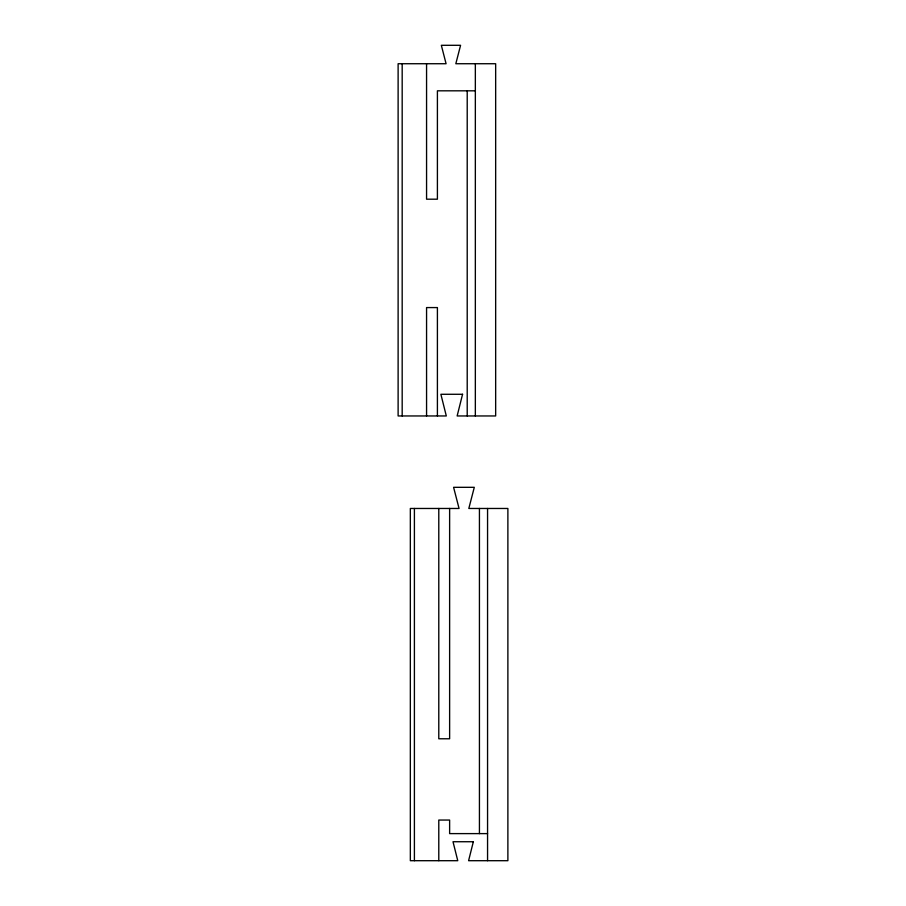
<?xml version="1.0" encoding="UTF-8"?>
<svg xmlns="http://www.w3.org/2000/svg" width="906" height="906" viewBox="0 0 906 906"><rect width="100%" height="100%" fill="white"/><g stroke="black" fill="none" stroke-linecap="round" stroke-linejoin="round"><path stroke-width="1.36" d="M475.344 90.815L437.405 90.815L437.405 199.195L426.567 199.195L426.567 63.726M487.564 833.611L449.625 833.611L449.625 820.055L438.787 820.055L438.787 860.7M487.564 508.47L487.564 860.7M479.433 508.47L479.433 833.611M475.344 63.726L475.344 415.956M467.213 90.815L467.213 415.956M449.625 508.47L449.625 738.775L438.787 738.775L438.787 508.47M437.405 415.956L437.405 307.576L426.567 307.576L426.567 415.956M414.404 508.47L414.404 860.7M402.185 63.726L402.185 415.956M462.558 394.28L457.145 415.956L495.661 415.956L495.661 63.726L455.831 63.726L460.576 45.3L441.335 45.3L446.08 63.726L398.119 63.726L398.119 415.956L446.307 415.956L440.882 394.28L462.558 394.28M473.34 841.731L468.595 860.7L507.881 860.7L507.881 508.47L468.821 508.47L474.291 487.315L453.589 487.315L459.059 508.47L410.339 508.47L410.339 860.7L457.757 860.7L453.011 841.731L473.34 841.731"/></g></svg>
